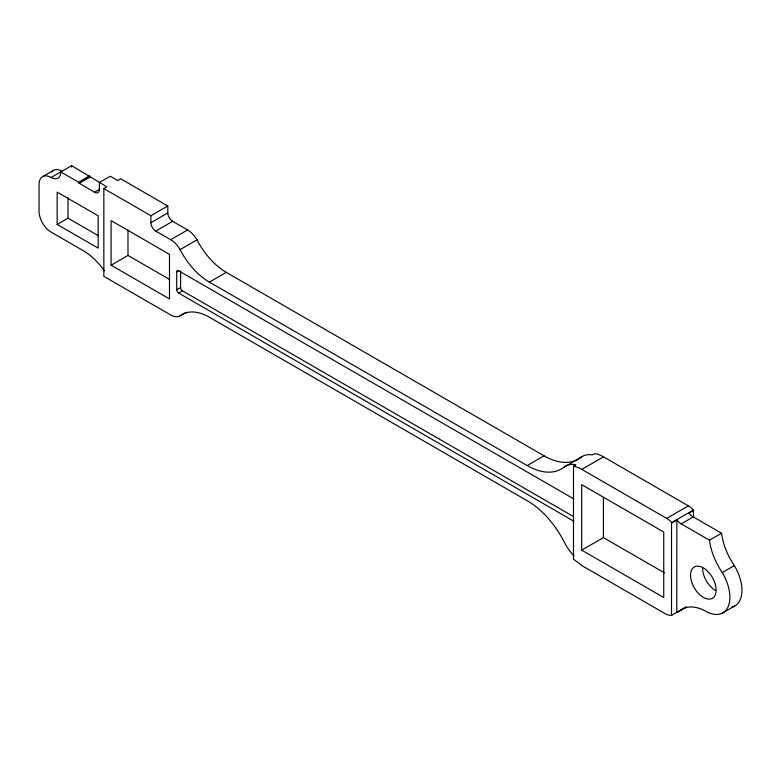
<?xml version="1.0" encoding="UTF-8"?>
<svg xmlns="http://www.w3.org/2000/svg" width="781" height="781" viewBox="0 0 781 781"><rect width="100%" height="100%" fill="white"/><g stroke="black" fill="none" stroke-linecap="round" stroke-linejoin="round"><path stroke-width="1.17" d="M693.674 517.618L693.245 509.837A17.065 9.85 60 0 0 688.383 505.854L603.528 456.856A37.547 21.673 60 0 0 595.347 453.624L592.154 454.874A37.547 21.673 60 0 0 581.249 457.11L563.247 467.712A68.259 39.411 60 0 1 527.175 465.583L209.406 282.117A54.611 31.523 60 0 1 180.079 249.617A18.773 10.836 60 0 0 170.697 239.708L155.731 231.069A6.824 3.944 60 0 1 150.909 222.712L150.909 215.741L103.844 188.572L103.844 276.357L170.697 314.948A18.773 10.836 60 0 0 180.079 315.875A54.611 31.523 60 0 1 209.406 317.232L527.282 500.758A68.259 39.411 60 0 1 565.415 544.347A37.371 21.575 60 0 0 573.996 555.916M581.249 457.11L580.146 457.959A68.259 39.411 60 0 1 578.994 458.73M42.584 176.652L53.44 170.385M104.351 270.831A51.195 29.561 60 0 0 83.079 250.564L51.116 232.113A17.065 9.85 60 0 1 39.05 211.212L39.05 184.462A17.065 9.85 60 0 1 51.116 177.492L71.627 165.65L106.86 186.835L103.844 188.572M51.116 177.492A13.648 7.878 60 0 0 60.772 171.918L78.627 182.237L89.493 175.959M99.49 189.412L94.56 192.263L78.774 182.988L89.493 176.242M79.115 183.35L89.971 177.082M57.15 224.45L98.181 248.133L98.181 215.81L57.15 192.126L57.15 224.45L68.006 218.182L98.513 235.794M150.909 215.741L167.798 205.989L167.798 212.959A6.824 3.944 60 0 0 172.63 221.316L187.596 229.956A18.773 10.836 60 0 1 196.978 239.865A54.611 31.523 60 0 0 226.295 272.364L544.074 455.831A68.259 39.411 60 0 0 576.563 460.068M150.909 222.712L167.798 212.959M155.731 231.069L172.63 221.316M111.087 265.208L169.487 298.928L169.487 254.342L111.087 220.623L111.087 265.208L127.986 255.455L169.702 279.539M170.697 239.708L187.596 229.956M180.079 249.617L196.978 239.865M573.967 521.298L178.664 293.07A2.733 1.572 60 0 1 176.731 289.731L176.731 271.895L178.664 270.782L573.967 499.01M176.731 289.731L180.596 287.496L180.596 270.851M178.664 293.07L182.52 290.844L573.615 516.641M209.406 282.117L226.295 272.364M180.079 315.875L186.415 312.224M527.175 465.583L544.074 455.831M573.488 466.14L573.635 466.169A37.547 21.673 60 0 1 581.816 469.401L666.671 518.389A17.065 9.85 60 0 1 671.523 522.372L671.514 615.321A18.773 10.836 60 0 1 664.953 613.544L581.689 565.473L573.488 559.157L573.488 466.14L575.9 464.744L575.255 464.627A37.547 21.673 60 0 0 564.351 466.862M581.816 469.401L603.528 456.856M581.689 550.146L663.743 597.514L663.743 532.027L581.689 484.659L581.689 550.146L603.41 537.601L664.426 572.834M666.671 518.389L688.383 505.854M671.709 522.577L693.43 510.042M671.953 522.86L676.776 520.078A13.648 7.878 60 0 0 681.198 523.875L709.49 540.208A47.778 27.589 60 0 0 722.269 572.551A34.13 19.701 60 0 1 728.185 606.544A34.13 19.701 60 0 1 705.751 611.191A49.486 28.575 60 0 0 679.987 610.664A18.773 10.836 60 0 1 678.211 611.787L676.776 612.411L676.844 520.156M693.674 510.325L688.91 513.185A13.648 7.878 60 0 0 693.264 516.905L721.556 533.238A47.778 27.589 60 0 0 734.335 565.59A34.13 19.701 60 0 1 732.002 607.101M681.198 523.875L693.264 516.905M709.49 540.208L721.556 533.238M722.269 572.551L734.335 565.59M671.709 615.301L686.187 606.944M678.211 611.787L686.255 607.14M722.269 613.183L735.409 605.597M167.798 205.989L120.743 178.82L117.726 180.557L110.248 176.242L99.382 182.51L99.382 189.48A6.824 3.944 60 0 1 94.56 192.263M603.41 497.585L603.41 537.601M127.986 230.151L127.986 255.455M68.006 197.827L68.006 218.182M51.526 172.162A17.065 9.85 60 0 1 61.972 171.224M176.731 271.895A2.733 1.572 60 0 1 178.664 270.782M182.52 290.844A2.733 1.572 60 0 1 180.596 287.496M578.399 459.091A68.259 39.411 60 0 1 577.188 459.765M71.627 165.65A13.648 7.878 60 0 1 71.549 167.056M715.386 590.426A18.09 10.446 60 0 1 702.597 568.275M690.531 575.236A18.09 10.446 60 0 0 709.724 599.105A18.09 10.446 60 0 0 709.724 573.527A18.09 10.446 60 0 0 690.531 575.236"/></g></svg>
